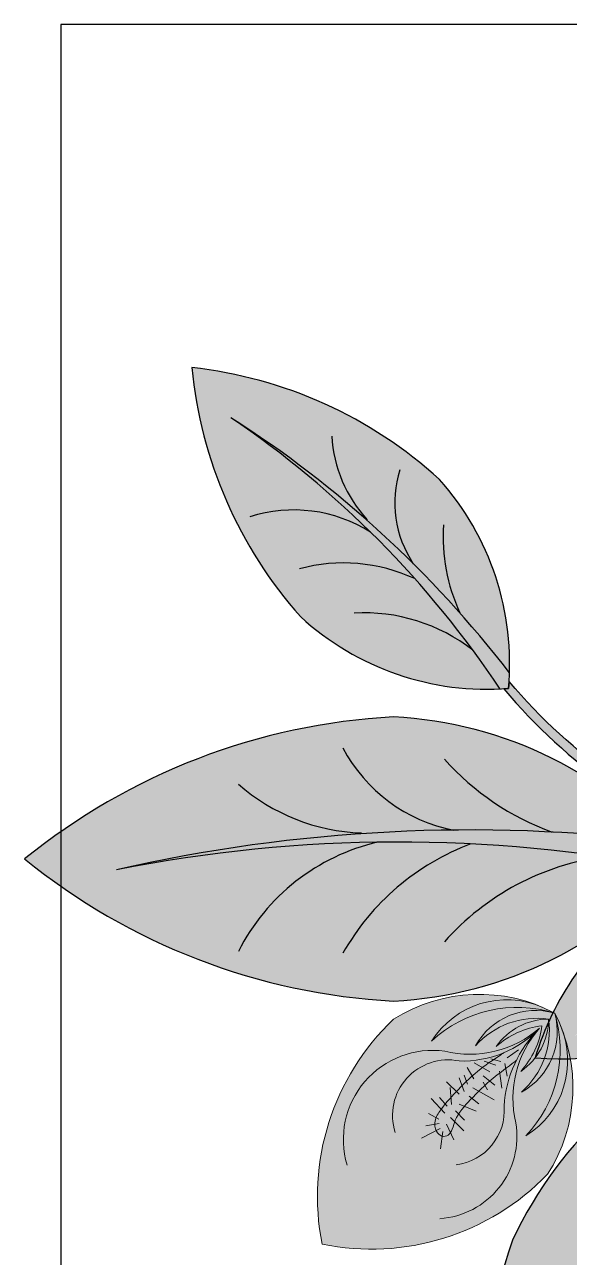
# Model space of a CAD drawing. Header units: inches. Extents: x 9636 to 21597, y -10243 to 557.
# Drawn here: x 14455.47 to 14466.28, y -8244.94 to -8220.47 of the extents above; entities that cross this region are included whole.
import ezdxf

# ---------------------------------------------------------------- set-up
doc = ezdxf.new("R2010")
doc.units = ezdxf.units.IN
doc.header["$MEASUREMENT"] = 0
doc.layers.add('MESA', color=7, linetype='Continuous')

# ---------------------------------------------------------------- blocks, each defined once
blk = doc.blocks.new('FF')
at = {"layer": 'MESA', "ltscale": 0.8}
h = blk.add_hatch(color=85, dxfattribs=at)
h.dxf.hatch_style = 1
h.set_gradient(color1=(103, 159, 96), color2=(179, 207, 175), one_color=1, tint=0.75, name='INVCURVED')
h.paths.add_polyline_path([(14460.94486775778, -8232.220148918286, 0.1995123331975758), (14464.9092093662, -8233.65595299643, 0.0967495278531692), (14459.56479293248, -8228.27101827863, -0.08665420676483183), (14465.09357532458, -8233.332399830468, 0.1924888780828612), (14463.70465229417, -8229.497456171835, 0.1586077411667837), (14458.79116256609, -8227.277066177567, 0.1586077411660197)])
h = blk.add_hatch(color=85, dxfattribs=at)
h.dxf.hatch_style = 1
h.set_gradient(color1=(103, 159, 96), color2=(52, 80, 48), one_color=1, tint=0.25)
h.paths.add_polyline_path([(14459.5647929325, -8228.271018278643, -0.09674952785286056), (14464.9092093662, -8233.65595299643, 0.007527451123012324), (14465.07429967334, -8233.64579972305, 0.01429188129494994), (14465.09357532458, -8233.332399830468, 0.08665420676455064)])
h = blk.add_hatch(color=35, dxfattribs=at)
h.dxf.hatch_style = 1
h.set_gradient(color1=(179, 116, 77), color2=(114, 74, 49), one_color=1, tint=0.3199999928474426, name='CURVED')
h.paths.add_polyline_path([(14466.08384892124, -8234.546632762755), (14465.98715136237, -8234.704676947746, 0.03310768506175343), (14467.12399891627, -8235.615074943864, 0.8090823413515376), (14467.20996958791, -8235.447221087667, -0.032777259300629)])
h.paths.add_polyline_path([(14464.98041989401, -8233.652185321778, 0.03310768506174779), (14465.98715136237, -8234.704676947746), (14466.08384892124, -8234.546632762755, -0.03277725930060161), (14465.08508164829, -8233.50659861844), (14465.07429967334, -8233.64579972305)])
h = blk.add_hatch(color=85, dxfattribs=at)
h.dxf.hatch_style = 1
h.set_gradient(color1=(103, 159, 96), color2=(179, 207, 175), one_color=1, tint=0.75, name='INVCURVED')
h.paths.add_polyline_path([(14462.79013201799, -8239.848886834796, 0.1995123331975758), (14468.32640494867, -8237.21079693293, 0.0967495278531692), (14457.29134911433, -8237.243781195115, -0.08665420676483183), (14468.17972147031, -8236.689387812541, 0.1924888780828612), (14462.79013201803, -8234.210086732386, 0.1586077411667837), (14455.47191745102, -8237.02948678359, 0.1586077411660197)])
h = blk.add_hatch(color=85, dxfattribs=at)
h.dxf.hatch_style = 1
h.set_gradient(color1=(103, 159, 96), color2=(52, 80, 48), one_color=1, tint=0.25)
h.paths.add_polyline_path([(14457.29134911437, -8237.243781195108, -0.09674952785286056), (14468.32640494867, -8237.210796932934, 0.007527451123012324), (14468.48453307199, -8237.029486783593, 0.01429188129494994), (14468.17972147031, -8236.689387812541, 0.08665420676455064)])
h = blk.add_hatch(color=85, dxfattribs=at)
h.dxf.hatch_style = 1
h.set_gradient(color1=(103, 159, 96), color2=(179, 207, 175), one_color=1, tint=0.75, name='INVCURVED')
h.paths.add_polyline_path([(14469.1078980757, -8240.166881203193, 0.1995123331975758), (14470.53378654048, -8237.740943043922, 0.0967495278531692), (14466.34829590006, -8240.590458326473, -0.08665420676483183), (14470.34399021278, -8237.580487446929, 0.1924888780828612), (14467.65823080328, -8238.023805389865, 0.1586077411667837), (14465.60171231664, -8240.97676770558, 0.1586077411660197)])
h = blk.add_hatch(color=7, dxfattribs=at)
h.dxf.hatch_style = 1
h.set_gradient(color1=(237, 238, 238), one_color=1, tint=1)
h.paths.add_polyline_path([(14461.37500495157, -8244.674860433135, 0.2569091805170801), (14465.84763968972, -8243.28719020748, 0.2403030205165218), (14466.13350252542, -8240.404152260853, -0.3583807301859824), (14465.41950020185, -8242.525957169777, 0.2702333190890776), (14465.98964907231, -8240.088238477712, -0.3489770048102109), (14465.33002330757, -8241.657384251921, 0.2509502793129825), (14465.86963246843, -8240.207526287239, -0.2453890551403372), (14465.31699993699, -8241.245779098135, 0.1532458537889449), (14465.73782300206, -8240.33853534812, 0.1518402250092038), (14464.83487243401, -8240.74770883059, 0.00137366511991412), (14464.82803289817, -8240.753824694064, -0.245389055139057), (14465.8696324685, -8240.207526287302, 0.2509502793127925), (14464.41651470328, -8240.73829452735, -0.3489770048638718), (14465.9896490723, -8240.088238477523, 0.2702333191166405), (14463.54850289015, -8240.643528919165, -0.358380731124288), (14465.67461734862, -8239.942463501853, 0.240303021013481), (14462.78989171927, -8240.210760793707, 0.2569091805174252)])
edge = h.paths.add_edge_path(flags=16)
edge.add_arc((14467.37716429722, -8242.086594683362), 2.395479541308428, 134.7415371607164, 136.2408978464814, ccw=False)
edge.add_arc((14464.16148432465, -8238.925585717887), 2.114123560077597, -45.358240165664085, -43.659324827311025, ccw=False)
edge.add_arc((14467.37716429722, -8242.086594683375), 2.395479541308428, 136.2408978461262, 153.799970470204)
edge.add_spline(control_points=[(14465.22427501458, -8241.031751739785), (14465.21710658405, -8241.037523505192), (14465.14998446569, -8241.091168475334), (14465.08107917412, -8241.142535426106), (14465.01954555559, -8241.188175863981)], knot_values=[0.2471511740125481, 0.2471511740125481, 0.2471511740125481, 0.2471511740125481, 0.247785628570655, 0.2530743171580143, 0.2530743171580143, 0.2530743171580143, 0.2530743171580143], degree=3, periodic=0)
edge.add_spline(control_points=[(14465.01954555559, -8241.188175863981), (14464.97864819152, -8241.21851007231), (14464.937746815, -8241.248745168865), (14464.89725614118, -8241.279348489601)], knot_values=[0.2436361292652643, 0.2436361292652643, 0.2436361292652643, 0.2436361292652643, 0.2471511740125481, 0.2471511740125481, 0.2471511740125481, 0.2471511740125481], degree=3, periodic=0)
edge.add_spline(control_points=[(14464.89725614118, -8241.279348489601), (14464.85097753659, -8241.314326395523), (14464.78373772003, -8241.366450192783), (14464.71899518255, -8241.42112113068), (14464.69851292413, -8241.438842907097)], knot_values=[0.2377304945037521, 0.2377304945037521, 0.2377304945037521, 0.2377304945037521, 0.2417479965750198, 0.2436361292652643, 0.2436361292652643, 0.2436361292652643, 0.2436361292652643], degree=3, periodic=0)
edge.add_spline(control_points=[(14464.69851292413, -8241.438842907097), (14464.66692199801, -8241.466176188314), (14464.63584738194, -8241.494086438905), (14464.60514881321, -8241.52250825399)], knot_values=[0.2348183224622999, 0.2348183224622999, 0.2348183224622999, 0.2348183224622999, 0.2377304945037521, 0.2377304945037521, 0.2377304945037521, 0.2377304945037521], degree=3, periodic=0)
edge.add_spline(control_points=[(14464.60514881321, -8241.52250825399), (14464.56416977087, -8241.560448093265), (14464.52386081349, -8241.59929949777), (14464.48388830483, -8241.638906892022)], knot_values=[0.2309309092598198, 0.2309309092598198, 0.2309309092598198, 0.2309309092598198, 0.2348183224622999, 0.2348183224622999, 0.2348183224622999, 0.2348183224622999], degree=3, periodic=0)
edge.add_spline(control_points=[(14464.48388830483, -8241.638906892022), (14464.43802801034, -8241.684348292241), (14464.39261057921, -8241.730784792573), (14464.34713216341, -8241.777981447349)], knot_values=[0.2264708961110354, 0.2264708961110354, 0.2264708961110354, 0.2264708961110354, 0.2309309092598199, 0.2309309092598199, 0.2309309092598199, 0.2309309092598199], degree=3, periodic=0)
edge.add_spline(control_points=[(14464.34713216341, -8241.777981447349), (14464.3363922682, -8241.78912711102), (14464.28595428768, -8241.841653166119), (14464.23529508411, -8241.895045417283), (14464.19759288463, -8241.938358900146)], knot_values=[0.2215260703448321, 0.2215260703448321, 0.2215260703448321, 0.2215260703448321, 0.222579318859487, 0.2264708961110354, 0.2264708961110354, 0.2264708961110354, 0.2264708961110354], degree=3, periodic=0)
edge.add_spline(control_points=[(14464.19759288463, -8241.938358900146), (14464.15536781141, -8241.986868403848), (14464.11586032636, -8242.037000728307), (14464.08230651032, -8242.089819710794)], knot_values=[0.2171676473178, 0.2171676473178, 0.2171676473178, 0.2171676473178, 0.2215260703448321, 0.2215260703448321, 0.2215260703448321, 0.2215260703448321], degree=3, periodic=0)
edge.add_spline(control_points=[(14464.08230651032, -8242.089819710794), (14464.05690753705, -8242.129801688481), (14464.03022660584, -8242.180186062613), (14464.01063563527, -8242.233516642842), (14464.007333625, -8242.242972869699)], knot_values=[0.2131642620453263, 0.2131642620453263, 0.2131642620453263, 0.2131642620453263, 0.2164634238997696, 0.2171676473178, 0.2171676473178, 0.2171676473178, 0.2171676473178], degree=3, periodic=0)
edge.add_spline(control_points=[(14464.007333625, -8242.242972869699), (14463.99048025631, -8242.291237188887), (14463.97085071895, -8242.366500779259), (14463.93719626188, -8242.44132706332), (14463.92256828833, -8242.463138730289)], knot_values=[0.2077773224475375, 0.2077773224475375, 0.2077773224475375, 0.2077773224475375, 0.2113716592103856, 0.2131642620453263, 0.2131642620453263, 0.2131642620453263, 0.2131642620453263], degree=3, periodic=0)
edge.add_spline(control_points=[(14463.92256828833, -8242.463138730289), (14463.90992493716, -8242.481991140998), (14463.86741152931, -8242.528252556478), (14463.79540345552, -8242.54113351105), (14463.75609022332, -8242.531050699445)], knot_values=[0.203445163018474, 0.203445163018474, 0.203445163018474, 0.203445163018474, 0.2049945578871382, 0.2077773224475375, 0.2077773224475375, 0.2077773224475375, 0.2077773224475375], degree=3, periodic=0)
edge.add_spline(control_points=[(14463.75609022332, -8242.531050699445), (14463.75370420124, -8242.53043874744), (14463.70558877755, -8242.516586383794), (14463.66667742168, -8242.470421252601), (14463.64142015857, -8242.423355188526), (14463.63934054054, -8242.41928611643)], knot_values=[0.1996944706411438, 0.1996944706411438, 0.1996944706411438, 0.1996944706411438, 0.1998633638435843, 0.2031371852270858, 0.203445163018474, 0.203445163018474, 0.203445163018474, 0.203445163018474], degree=3, periodic=0)
edge.add_spline(control_points=[(14463.63934054054, -8242.41928611643), (14463.62484384622, -8242.390921246737), (14463.61112973586, -8242.350630867924), (14463.60840596052, -8242.308256705903), (14463.60838158378, -8242.296787172705)], knot_values=[0.1967564236367511, 0.1967564236367511, 0.1967564236367511, 0.1967564236367511, 0.1989032889930779, 0.1996944706411438, 0.1996944706411438, 0.1996944706411438, 0.1996944706411438], degree=3, periodic=0)
edge.add_spline(control_points=[(14463.60838158378, -8242.296787172705), (14463.60831300715, -8242.264521085643), (14463.61606715687, -8242.21873706356), (14463.63097407637, -8242.176071607444), (14463.63572616428, -8242.164132532354)], knot_values=[0.1936429904609736, 0.1936429904609736, 0.1936429904609736, 0.1936429904609736, 0.1958687424163022, 0.1967564236367511, 0.1967564236367511, 0.1967564236367511, 0.1967564236367511], degree=3, periodic=0)
edge.add_spline(control_points=[(14463.63572616428, -8242.164132532354), (14463.65985675408, -8242.10350719689), (14463.6969295215, -8242.048694161007), (14463.73653278261, -8241.996015128278)], knot_values=[0.1891354409754396, 0.1891354409754396, 0.1891354409754396, 0.1891354409754396, 0.1936429904609736, 0.1936429904609736, 0.1936429904609736, 0.1936429904609736], degree=3, periodic=0)
edge.add_spline(control_points=[(14463.73653278261, -8241.996015128278), (14463.7401339017, -8241.99122503108), (14463.76702539802, -8241.955792420924), (14463.79463870894, -8241.921179967138), (14463.81897780883, -8241.891727837472)], knot_values=[0.1860923947748148, 0.1860923947748148, 0.1860923947748148, 0.1860923947748148, 0.186502265629451, 0.1891354409754396, 0.1891354409754396, 0.1891354409754396, 0.1891354409754396], degree=3, periodic=0)
edge.add_spline(control_points=[(14463.81897780883, -8241.891727837472), (14463.85604059882, -8241.846879092005), (14463.89413538629, -8241.803185905446), (14463.9329252657, -8241.760239522746)], knot_values=[0.1820826809719926, 0.1820826809719926, 0.1820826809719926, 0.1820826809719926, 0.1860923947748149, 0.1860923947748149, 0.1860923947748149, 0.1860923947748149], degree=3, periodic=0)
edge.add_spline(control_points=[(14463.9329252657, -8241.760239522746), (14463.96863804056, -8241.720699969641), (14464.00494000163, -8241.68179343574), (14464.04156822888, -8241.643200929891)], knot_values=[0.1783910477803653, 0.1783910477803653, 0.1783910477803653, 0.1783910477803653, 0.1820826809719925, 0.1820826809719925, 0.1820826809719925, 0.1820826809719925], degree=3, periodic=0)
edge.add_spline(control_points=[(14464.04156822888, -8241.643200929891), (14464.05265143652, -8241.63152335803), (14464.08957364967, -8241.592821197466), (14464.12674520322, -8241.554338861455), (14464.15295090346, -8241.527640878932)], knot_values=[0.1746797876871894, 0.1746797876871894, 0.1746797876871894, 0.1746797876871894, 0.175796826109966, 0.1783910477803653, 0.1783910477803653, 0.1783910477803653, 0.1783910477803653], degree=3, periodic=0)
edge.add_spline(control_points=[(14464.15295090346, -8241.527640878932), (14464.18139119398, -8241.498666328638), (14464.21009328282, -8241.469929340692), (14464.23918555977, -8241.441550437252)], knot_values=[0.171864353741853, 0.171864353741853, 0.171864353741853, 0.171864353741853, 0.1746797876871893, 0.1746797876871893, 0.1746797876871893, 0.1746797876871893], degree=3, periodic=0)
edge.add_spline(control_points=[(14464.23918555977, -8241.441550437252), (14464.27643185477, -8241.405217460939), (14464.31431771489, -8241.369471428072), (14464.35311257056, -8241.334565258534)], knot_values=[0.1682598066156458, 0.1682598066156458, 0.1682598066156458, 0.1682598066156458, 0.171864353741853, 0.171864353741853, 0.171864353741853, 0.171864353741853], degree=3, periodic=0)
edge.add_spline(control_points=[(14464.35311257056, -8241.334565258534), (14464.40741970154, -8241.285701720093), (14464.47320266144, -8241.23032264227), (14464.542452518, -8241.178161811871), (14464.55271962771, -8241.170538200042)], knot_values=[0.1623418216133556, 0.1623418216133556, 0.1623418216133556, 0.1623418216133556, 0.1673876610569998, 0.1682598066156458, 0.1682598066156458, 0.1682598066156458, 0.1682598066156458], degree=3, periodic=0)
edge.add_spline(control_points=[(14464.55271962771, -8241.170538200042), (14464.59613840206, -8241.13829856386), (14464.64065911367, -8241.107193409978), (14464.68524721875, -8241.07673424343)], knot_values=[0.1586535887747186, 0.1586535887747186, 0.1586535887747186, 0.1586535887747186, 0.1623418216133555, 0.1623418216133555, 0.1623418216133555, 0.1623418216133555], degree=3, periodic=0)
edge.add_spline(control_points=[(14464.68524721875, -8241.07673424343), (14464.71692698347, -8241.055093062932), (14464.74864076892, -8241.033777981738), (14464.78001752061, -8241.01261379387)], knot_values=[0.1560331062850654, 0.1560331062850654, 0.1560331062850654, 0.1560331062850654, 0.1586535887747186, 0.1586535887747186, 0.1586535887747186, 0.1586535887747186], degree=3, periodic=0)
edge.add_spline(control_points=[(14464.78001752061, -8241.01261379387), (14464.82873433887, -8240.979753416741), (14464.89411438287, -8240.93540188792), (14464.95539404917, -8240.890506401423), (14464.97157700429, -8240.878344862986)], knot_values=[0.1504801710943955, 0.1504801710943955, 0.1504801710943955, 0.1504801710943955, 0.1545488385723417, 0.1560331062850654, 0.1560331062850654, 0.1560331062850654, 0.1560331062850654], degree=3, periodic=0)
edge.add_arc((14464.16148432466, -8238.925585717878), 2.114123560077598, -67.46911859249013, -45.35824016606505)
at = {"layer": 'MESA', "lineweight": 5, "ltscale": 0.8}
h = blk.add_hatch(color=83, dxfattribs=at)
h.dxf.hatch_style = 1
h.set_gradient(color1=(117, 211, 105), one_color=1, tint=1)
h.paths.add_polyline_path([(14465.41950020185, -8242.525957169777, 0.3583807301414101), (14466.13350252552, -8240.404152261113, 0.02724021252780064), (14465.98964907222, -8240.088238477429, -0.27023331912118)])
h.paths.add_polyline_path([(14465.86963246844, -8240.207526287297, -0.2509502793036039), (14465.33002330757, -8241.657384251921, 0.3489770048638718), (14465.98964907224, -8240.088238477461, 0.3489770048564635), (14464.41651470327, -8240.738294527353, -0.2509502793046178)])
h.paths.add_polyline_path([(14465.31699993699, -8241.245779098135, 0.2453890551401661), (14465.86963246843, -8240.20752628724, 0.2453890551330679), (14464.82803289817, -8240.753824694064, -0.1532458537798691), (14465.73782300205, -8240.338535348174, -0.1532458537804744)], flags=17)
h.paths.add_polyline_path([(14465.9896490723, -8240.088238477527, 0.02724021243329556), (14465.67461734397, -8239.942463500047, 0.3583807303279284), (14463.54850289014, -8240.643528919169, -0.2702333191168038)])
h = blk.add_hatch(color=95, dxfattribs=at)
h.dxf.hatch_style = 1
h.set_gradient(color1=(68, 182, 53), color2=(121, 213, 109), one_color=1, tint=0.6299999952316284, name='CYLINDER')
edge = h.paths.add_edge_path()
edge.add_spline(control_points=[(14463.63572616428, -8242.164132532354), (14463.63097407637, -8242.176071607444), (14463.61606715687, -8242.21873706356), (14463.60831300715, -8242.264521085643), (14463.60838158378, -8242.296787172705)], knot_values=[0.1936429904609736, 0.1936429904609736, 0.1936429904609736, 0.1936429904609736, 0.1945306716814224, 0.1967564236367511, 0.1967564236367511, 0.1967564236367511, 0.1967564236367511], degree=3, periodic=0)
edge.add_spline(control_points=[(14463.60838158378, -8242.296787172705), (14463.60840596052, -8242.308256705903), (14463.61112973586, -8242.350630867924), (14463.62484384622, -8242.390921246737), (14463.63934054054, -8242.41928611643)], knot_values=[0.1967564236367511, 0.1967564236367511, 0.1967564236367511, 0.1967564236367511, 0.197547605284817, 0.1996944706411439, 0.1996944706411439, 0.1996944706411439, 0.1996944706411439], degree=3, periodic=0)
edge.add_spline(control_points=[(14463.63934054054, -8242.41928611643), (14463.64142015857, -8242.423355188526), (14463.66667742168, -8242.470421252601), (14463.70558877755, -8242.516586383794), (14463.75370420124, -8242.53043874744), (14463.75609022332, -8242.531050699445)], knot_values=[0.1996944706411439, 0.1996944706411439, 0.1996944706411439, 0.1996944706411439, 0.2000024484325321, 0.2032762698160336, 0.2034451630184741, 0.2034451630184741, 0.2034451630184741, 0.2034451630184741], degree=3, periodic=0)
edge.add_spline(control_points=[(14463.75609022332, -8242.531050699445), (14463.79540345552, -8242.54113351105), (14463.86741152931, -8242.528252556478), (14463.90992493716, -8242.481991140998), (14463.92256828833, -8242.463138730289)], knot_values=[0.2034451630184741, 0.2034451630184741, 0.2034451630184741, 0.2034451630184741, 0.2062279275788734, 0.2077773224475375, 0.2077773224475375, 0.2077773224475375, 0.2077773224475375], degree=3, periodic=0)
edge.add_spline(control_points=[(14463.92256828833, -8242.463138730289), (14463.93719626188, -8242.44132706332), (14463.97085071895, -8242.366500779259), (14463.99048025631, -8242.291237188887), (14464.007333625, -8242.242972869699)], knot_values=[0.2077773224475375, 0.2077773224475375, 0.2077773224475375, 0.2077773224475375, 0.2095699252824783, 0.2131642620453263, 0.2131642620453263, 0.2131642620453263, 0.2131642620453263], degree=3, periodic=0)
edge.add_spline(control_points=[(14464.007333625, -8242.242972869699), (14464.01063563527, -8242.233516642842), (14464.03022660584, -8242.180186062613), (14464.05690753705, -8242.129801688481), (14464.08230651032, -8242.089819710794)], knot_values=[0.2131642620453263, 0.2131642620453263, 0.2131642620453263, 0.2131642620453263, 0.2138684854633567, 0.2171676473178, 0.2171676473178, 0.2171676473178, 0.2171676473178], degree=3, periodic=0)
edge.add_spline(control_points=[(14464.08230651032, -8242.089819710794), (14464.11586032636, -8242.037000728307), (14464.15536781141, -8241.986868403848), (14464.19759288463, -8241.938358900146)], knot_values=[0.2171676473178, 0.2171676473178, 0.2171676473178, 0.2171676473178, 0.2215260703448321, 0.2215260703448321, 0.2215260703448321, 0.2215260703448321], degree=3, periodic=0)
edge.add_spline(control_points=[(14464.19759288463, -8241.938358900146), (14464.23529508411, -8241.895045417283), (14464.28595428768, -8241.841653166119), (14464.3363922682, -8241.78912711102), (14464.34713216341, -8241.777981447349)], knot_values=[0.2215260703448321, 0.2215260703448321, 0.2215260703448321, 0.2215260703448321, 0.2254176475963806, 0.2264708961110354, 0.2264708961110354, 0.2264708961110354, 0.2264708961110354], degree=3, periodic=0)
edge.add_spline(control_points=[(14464.34713216341, -8241.777981447349), (14464.39261057921, -8241.730784792573), (14464.43802801034, -8241.684348292241), (14464.48388830483, -8241.638906892022)], knot_values=[0.2264708961110354, 0.2264708961110354, 0.2264708961110354, 0.2264708961110354, 0.2309309092598199, 0.2309309092598199, 0.2309309092598199, 0.2309309092598199], degree=3, periodic=0)
edge.add_spline(control_points=[(14464.48388830483, -8241.638906892022), (14464.52386081349, -8241.59929949777), (14464.56416977087, -8241.560448093265), (14464.60514881321, -8241.52250825399)], knot_values=[0.2309309092598199, 0.2309309092598199, 0.2309309092598199, 0.2309309092598199, 0.2348183224622999, 0.2348183224622999, 0.2348183224622999, 0.2348183224622999], degree=3, periodic=0)
edge.add_spline(control_points=[(14464.60514881321, -8241.52250825399), (14464.63584738194, -8241.494086438905), (14464.66692199801, -8241.466176188314), (14464.69851292413, -8241.438842907097)], knot_values=[0.2348183224622999, 0.2348183224622999, 0.2348183224622999, 0.2348183224622999, 0.2377304945037521, 0.2377304945037521, 0.2377304945037521, 0.2377304945037521], degree=3, periodic=0)
edge.add_spline(control_points=[(14464.69851292413, -8241.438842907097), (14464.71899518255, -8241.42112113068), (14464.78373772003, -8241.366450192783), (14464.85097753659, -8241.314326395523), (14464.89725614118, -8241.279348489601)], knot_values=[0.2377304945037521, 0.2377304945037521, 0.2377304945037521, 0.2377304945037521, 0.2396186271939966, 0.2436361292652643, 0.2436361292652643, 0.2436361292652643, 0.2436361292652643], degree=3, periodic=0)
edge.add_spline(control_points=[(14464.89725614118, -8241.279348489601), (14464.937746815, -8241.248745168865), (14464.97864819152, -8241.21851007231), (14465.01954555559, -8241.188175863981)], knot_values=[0.2436361292652643, 0.2436361292652643, 0.2436361292652643, 0.2436361292652643, 0.2471511740125481, 0.2471511740125481, 0.2471511740125481, 0.2471511740125481], degree=3, periodic=0)
edge.add_spline(control_points=[(14465.01954555559, -8241.188175863981), (14465.08107917412, -8241.142535426106), (14465.14998446569, -8241.091168475334), (14465.21710658405, -8241.037523505192), (14465.22427501458, -8241.031751739785)], knot_values=[0.2471511740125481, 0.2471511740125481, 0.2471511740125481, 0.2471511740125481, 0.2524398625999075, 0.2530743171580144, 0.2530743171580144, 0.2530743171580144, 0.2530743171580144], degree=3, periodic=0)
edge.add_arc((14467.14114513251, -8241.923450892138), 2.114123560077597, 136.3406751658704, 155.0528595039312, ccw=False)
edge.add_arc((14464.16148432466, -8238.925585717878), 2.114123560077598, -67.46911859278822, -46.68965905738122, ccw=False)
edge.add_spline(control_points=[(14464.97157700429, -8240.878344862986), (14464.95539404917, -8240.890506401423), (14464.89411438287, -8240.93540188792), (14464.82873433887, -8240.979753416741), (14464.78001752061, -8241.01261379387)], knot_values=[0.1504801710943955, 0.1504801710943955, 0.1504801710943955, 0.1504801710943955, 0.1519644388071193, 0.1560331062850654, 0.1560331062850654, 0.1560331062850654, 0.1560331062850654], degree=3, periodic=0)
edge.add_spline(control_points=[(14464.78001752061, -8241.01261379387), (14464.74864076892, -8241.033777981738), (14464.71692698347, -8241.055093062932), (14464.68524721875, -8241.07673424343)], knot_values=[0.1560331062850654, 0.1560331062850654, 0.1560331062850654, 0.1560331062850654, 0.1586535887747186, 0.1586535887747186, 0.1586535887747186, 0.1586535887747186], degree=3, periodic=0)
edge.add_spline(control_points=[(14464.68524721875, -8241.07673424343), (14464.64065911367, -8241.107193409978), (14464.59613840206, -8241.13829856386), (14464.55271962771, -8241.170538200042)], knot_values=[0.1586535887747186, 0.1586535887747186, 0.1586535887747186, 0.1586535887747186, 0.1623418216133556, 0.1623418216133556, 0.1623418216133556, 0.1623418216133556], degree=3, periodic=0)
edge.add_spline(control_points=[(14464.55271962771, -8241.170538200042), (14464.542452518, -8241.178161811871), (14464.47320266144, -8241.23032264227), (14464.40741970154, -8241.285701720093), (14464.35311257056, -8241.334565258534)], knot_values=[0.1623418216133556, 0.1623418216133556, 0.1623418216133556, 0.1623418216133556, 0.1632139671720015, 0.1682598066156458, 0.1682598066156458, 0.1682598066156458, 0.1682598066156458], degree=3, periodic=0)
edge.add_spline(control_points=[(14464.35311257056, -8241.334565258534), (14464.31431771489, -8241.369471428072), (14464.27643185477, -8241.405217460939), (14464.23918555977, -8241.441550437252)], knot_values=[0.1682598066156458, 0.1682598066156458, 0.1682598066156458, 0.1682598066156458, 0.171864353741853, 0.171864353741853, 0.171864353741853, 0.171864353741853], degree=3, periodic=0)
edge.add_spline(control_points=[(14464.23918555977, -8241.441550437252), (14464.21009328282, -8241.469929340692), (14464.18139119398, -8241.498666328638), (14464.15295090346, -8241.527640878932)], knot_values=[0.171864353741853, 0.171864353741853, 0.171864353741853, 0.171864353741853, 0.1746797876871894, 0.1746797876871894, 0.1746797876871894, 0.1746797876871894], degree=3, periodic=0)
edge.add_spline(control_points=[(14464.15295090346, -8241.527640878932), (14464.12674520322, -8241.554338861455), (14464.08957364967, -8241.592821197466), (14464.05265143652, -8241.63152335803), (14464.04156822888, -8241.643200929891)], knot_values=[0.1746797876871894, 0.1746797876871894, 0.1746797876871894, 0.1746797876871894, 0.1772740093575887, 0.1783910477803653, 0.1783910477803653, 0.1783910477803653, 0.1783910477803653], degree=3, periodic=0)
edge.add_spline(control_points=[(14464.04156822888, -8241.643200929891), (14464.00494000163, -8241.68179343574), (14463.96863804056, -8241.720699969641), (14463.9329252657, -8241.760239522746)], knot_values=[0.1783910477803653, 0.1783910477803653, 0.1783910477803653, 0.1783910477803653, 0.1820826809719925, 0.1820826809719925, 0.1820826809719925, 0.1820826809719925], degree=3, periodic=0)
edge.add_spline(control_points=[(14463.9329252657, -8241.760239522746), (14463.89413538629, -8241.803185905446), (14463.85604059882, -8241.846879092005), (14463.81897780883, -8241.891727837472)], knot_values=[0.1820826809719925, 0.1820826809719925, 0.1820826809719925, 0.1820826809719925, 0.1860923947748148, 0.1860923947748148, 0.1860923947748148, 0.1860923947748148], degree=3, periodic=0)
edge.add_spline(control_points=[(14463.81897780883, -8241.891727837472), (14463.79463870894, -8241.921179967138), (14463.76702539802, -8241.955792420924), (14463.7401339017, -8241.99122503108), (14463.73653278261, -8241.996015128278)], knot_values=[0.1860923947748148, 0.1860923947748148, 0.1860923947748148, 0.1860923947748148, 0.1887255701208035, 0.1891354409754396, 0.1891354409754396, 0.1891354409754396, 0.1891354409754396], degree=3, periodic=0)
edge.add_spline(control_points=[(14463.73653278261, -8241.996015128278), (14463.6969295215, -8242.048694161007), (14463.65985675408, -8242.10350719689), (14463.63572616428, -8242.164132532354)], knot_values=[0.1891354409754396, 0.1891354409754396, 0.1891354409754396, 0.1891354409754396, 0.1936429904609736, 0.1936429904609736, 0.1936429904609736, 0.1936429904609736], degree=3, periodic=0)
at = {"layer": 'MESA', "ltscale": 0.8}
h = blk.add_hatch(color=85, dxfattribs=at)
h.dxf.hatch_style = 1
h.set_gradient(color1=(103, 159, 96), color2=(52, 80, 48), one_color=1, tint=0.25)
h.paths.add_polyline_path([(14465.91251570462, -8250.827218971688, -0.09674952785286056), (14470.00948217708, -8240.580833709007, 0.007527451123012324), (14469.90047919649, -8240.36636640646, 0.01429188129494994), (14469.47105533973, -8240.52184172243, 0.08665420676455064)])
h = blk.add_hatch(color=85, dxfattribs=at)
h.dxf.hatch_style = 1
h.set_gradient(color1=(103, 159, 96), color2=(179, 207, 175), one_color=1, tint=0.75, name='INVCURVED')
h.paths.add_polyline_path([(14470.3852898771, -8246.701994127252, 0.1995123331975758), (14470.00948217707, -8240.580833709006, 0.0967495278531692), (14465.91251570461, -8250.827218971723, -0.08665420676483183), (14469.47105533973, -8240.52184172243, 0.1924888780828612), (14465.15579663817, -8244.592855189456, 0.1586077411667837), (14465.03323549396, -8252.43442772712, 0.1586077411660197)])
at = {"color": 252, "true_color": 0x939598}
for p, q in [((15113.18870581788, -8220.470320095861), (14456.18870581788, -8220.470320095861)), ((14456.18870581788, -8220.470320095861), (14456.18870581788, -8684.470320095861))]:
    blk.add_line(p, q, dxfattribs=at)
at = {"layer": 'MESA', "lineweight": 9, "ltscale": 0.8}
for p, q in [((14464.91897347254, -8241.045704941766), (14464.719653657, -8240.998238666276)), ((14465.04535529464, -8240.978560978678), (14465.27179837813, -8240.817810411798)), ((14464.38786304565, -8241.394861670758), (14464.25622725714, -8241.166457145471)), ((14464.7046825271, -8241.255919750545), (14464.38895542487, -8241.078525993198)), ((14464.81897124381, -8241.121711747614), (14464.59041208272, -8241.044836850839)), ((14464.89189268073, -8241.242185483416), (14464.94059983326, -8241.579673609276)), ((14465.00389798302, -8241.089931038194), (14465.0440967866, -8241.342323186444)), ((14464.09532024797, -8241.694792382385), (14463.84093880313, -8241.450635819492)), ((14464.19572286617, -8241.644488059488), (14464.09733449819, -8241.375704429582)), ((14464.26026902831, -8241.501610037889), (14464.19636141065, -8241.31955906333)), ((14464.56831988895, -8241.332806580616), (14464.79940417452, -8241.521014257893)), ((14464.56845110563, -8241.458416235275), (14464.65592823399, -8241.611193782393)), ((14463.94470308025, -8241.901317119151), (14463.91644455799, -8241.562829503031)), ((14464.29466130158, -8241.73639050751), (14464.48775146086, -8241.889443095453)), ((14464.36518215568, -8241.571368225523), (14464.78736884442, -8241.811574197796)), ((14463.80800611938, -8242.073841449484), (14463.54048810304, -8241.782544806414)), ((14463.85958154275, -8241.937538928922), (14463.70610574378, -8241.764380128414)), ((14464.09186258169, -8241.89434747432), (14464.42979016357, -8242.035013624745)), ((14463.69303777734, -8242.19618588995), (14463.48432521366, -8242.079456695255)), ((14463.92551251245, -8242.160651868175), (14464.18535677782, -8242.422083663305)), ((14464.02269036313, -8242.026681658224), (14464.19946713159, -8242.21390175594)), ((14463.71563831253, -8242.379542620152), (14463.34579314183, -8242.572194905813)), ((14463.69964311113, -8242.28262565563), (14463.43336635146, -8242.32394517973)), ((14463.76914432504, -8242.43688676894), (14463.72126422229, -8242.782263169202)), ((14463.83986127648, -8242.292089889515), (14463.991099549, -8242.604870274856))]:
    blk.add_line(p, q, dxfattribs=at)
at = {"layer": 'MESA', "ltscale": 0.8}
blk.add_lwpolyline([(14465.08508164829, -8233.50659861844), (14465.07429967334, -8233.64579972305), (14464.98041989401, -8233.652185321778, 0.06628802967972178), (14467.12399891627, -8235.615074943864, 0.8090823413515378), (14467.20996958791, -8235.447221087667, -0.06562502276091056)], format="xyb", close=True, dxfattribs=at)
for centre, radius, start, end in [((14457.83613678617, -8235.93715108455), 8.712585427786484, 47.65698309758947, 83.70690577245341), ((14467.46337662054, -8226.439302350303), 8.712585427786484, 185.5178349853834, 221.5677576602474), ((14448.45262072353, -8244.644147175133), 19.78786802722846, 33.7313494063212, 55.83590948905036), ((14447.83659320152, -8246.632639940217), 21.78760700426908, 37.62203278461886, 57.43222838274392), ((14464.2505005705, -8228.47599299663), 2.689750615148198, 183.4150514656586, 222.6234007892704), ((14464.98595655558, -8229.960769522733), 2.168727903706588, 162.3499283074981, 213.847116435518), ((14459.6029257322, -8233.151990308075), 5.493612704050435, 354.8428407991512, 41.70022641531042), ((14460.81186021172, -8232.950883293492), 2.848348437276273, 57.6136453112729, 107.8034424664077), ((14467.39585969503, -8230.627548096678), 3.621043456957243, 176.365165061291, 204.7184296657215), ((14461.80033464955, -8234.521630398365), 3.366816296886901, 65.17578703346273, 105.066277093379), ((14462.1992917402, -8235.683228204434), 3.540329309418788, 52.25351158870872, 93.09437917326139), ((14464.6545654134, -8228.168245187208), 5.493612704050435, 227.5245143425271, 274.3818999586821), ((14463.46321248222, -8246.86468954101), 12.6724902665297, 93.04461271867113, 129.0945353935361), ((14462.38417863967, -8242.190249512765), 7.990481596672286, 40.23047042023467, 87.087856036392), ((14464.57872041879, -8233.356671581934), 3.154423388816684, 207.7375579285805, 259.2347460566004), ((14467.73085441036, -8231.542519191124), 5.266822155525183, 221.7527946823728, 250.1060592868041), ((14462.29007270278, -8232.601469418825), 3.912253001405306, 228.8026810867406, 268.0110304103517), ((14464.32296679181, -8268.143986325826), 31.69016131675633, 83.00966240570169, 102.819858003825), ((14462.89331029612, -8265.474875267404), 28.78153299601394, 79.11897902740158, 101.2235391101328), ((14463.41088380345, -8240.733057071937), 4.142934166470387, 103.0012749323539, 153.1910720874908), ((14466.04700790917, -8241.314097439037), 4.897047736877401, 110.5634166545454, 150.4539067144636), ((14463.46321248222, -8227.194284026175), 12.6724902665297, 230.9054646064639, 266.9553872813289), ((14462.38417863967, -8231.868724054419), 7.990481596672286, 272.912143963608, 319.7695295797653), ((14467.6572922468, -8242.087589055529), 5.149423105894036, 97.64114120979055, 138.4820087943461), ((14471.16738623373, -8242.66025818316), 5.814711200008177, 127.1206986028806, 163.1706212777433), ((14466.11036300316, -8235.1843467248), 5.814711200008177, 264.9815504906754, 301.031473165537), ((14472.40485574402, -8247.954244519278), 7.990481596672285, 108.2654554901741, 155.1228411063325), ((14497.19985862295, -8255.863933912311), 31.69016131675633, 151.0446474756435, 170.8548430737653), ((14494.1897426216, -8256.191459783438), 28.78153299601394, 147.1539640973424, 169.2585241800743), ((14465.0333331163, -8242.614884367584), 3.154423388816683, 275.7725429985194, 327.2697311265415), ((14477.14359170393, -8248.701964462347), 12.6724902665297, 161.0795977886098, 197.1295204634765)]:
    blk.add_arc(centre, radius, start, end, dxfattribs=at)
at = {"layer": 'MESA', "lineweight": 9, "ltscale": 0.8}
for centre, radius, start, end in [((14464.49526029878, -8242.904443413869), 3.188135513144544, 62.04782525294289, 122.3378721117769), ((14466.13977577961, -8243.728771809787), 4.857790107342154, 133.5976720232936, 191.2305285069794), ((14463.16439423211, -8241.565446363475), 3.188135513144544, 327.3131439965763, 27.60319085541197), ((14464.30945397554, -8238.812251978281), 2.093430711312546, 256.1145129740731, 311.2942073278326), ((14464.16148432466, -8238.925585717878), 2.114123560078051, 268.1957778524961, 316.3406751586518), ((14467.37716429721, -8242.08659468338), 2.395479541311127, 134.7415371722752, 176.38683417798), ((14467.25537803521, -8241.776174288249), 2.093430711312184, 138.3568087805278, 193.5365031343412), ((14463.56838420455, -8242.600686569658), 1.772325209199227, 82.26030779798128, 196.55771592689), ((14463.87492517076, -8242.120226105584), 1.103712575320956, 78.50252594634527, 197.6669714166267), ((14463.90577858783, -8242.020881463943), 1.0840250083682, 276.7966910490846, 4.510493595616162), ((14463.60274802113, -8242.532730596698), 1.639171412224122, 273.7700998579967, 9.358853918227526), ((14462.35009767406, -8239.91594050215), 4.857790107342154, 258.4204876013774, 316.0533440850612)]:
    blk.add_arc(centre, radius, start, end, dxfattribs=at)
at = {"layer": 'MESA', "color": 62, "lineweight": 5, "ltscale": 0.8}
for centre, radius, start, end in [((14465.03779875444, -8241.585646086522), 1.76226755302391, 66.46050190016483, 147.68286784771), ((14465.24527537955, -8242.459332920585), 2.485192357214422, 72.57100997089834, 133.0591470363206), ((14465.6120551141, -8241.402980910128), 1.367890661334735, 73.97593716029637, 150.9271884438068), ((14465.63853284386, -8241.82936054013), 1.638216524196814, 81.89035923212903, 138.2402641461393), ((14465.87188231284, -8241.477947792073), 1.270423496943097, 90.10146746608783, 145.2507784592112), ((14464.59924823299, -8240.197538499331), 1.270423496943097, 304.4002376491439, 359.5495486422677), ((14464.67263114796, -8240.457817492688), 1.367890661334735, 298.723827664549, 15.67507894805923), ((14464.24642069981, -8240.428743226803), 1.638216524196814, 311.4107519622148, 7.76065687622677), ((14463.61406472094, -8240.81815631), 2.485192357214422, 316.5918690720345, 17.08000613745822), ((14465.94450632198, -8241.995524825194), 1.669829967903257, 97.11002308291481, 131.9602623924077), ((14464.08212314485, -8240.121763337596), 1.669829967903257, 317.690753715946, 352.540993025442), ((14464.48647163319, -8241.030950608414), 1.76226755302391, 301.9681482606455, 23.1905142081908)]:
    blk.add_arc(centre, radius, start, end, dxfattribs=at)
blk.add_open_spline([(14464.97157700429, -8240.878344862986), (14464.95539404917, -8240.890506401423), (14464.81486966925, -8240.993459155276), (14464.47381477915, -8241.204068525129), (14464.09798918309, -8241.578520377298), (14463.79228758946, -8241.910265945682), (14463.62165525499, -8242.15601526058), (14463.60015321824, -8242.324715722092), (14463.64440488277, -8242.443996712584), (14463.73445841846, -8242.550837844077), (14463.89602610955, -8242.525264586713), (14463.97013177423, -8242.378382697389), (14464.03352620337, -8242.110070004946), (14464.34345372776, -8241.777464746814), (14464.73229946415, -8241.385708196969), (14465.06462429682, -8241.159389559847), (14465.21710658405, -8241.037523505192), (14465.22427501458, -8241.031751739785)], degree=3, knots=[0.1504801710943955, 0.1504801710943955, 0.1504801710943955, 0.1504801710943955, 0.1519644388071193, 0.1632139671720015, 0.1772740093575887, 0.1887255701208035, 0.1945306716814224, 0.197547605284817, 0.2000024484325321, 0.2032762698160336, 0.2062279275788734, 0.2095699252824783, 0.2138684854633567, 0.2254176475963806, 0.2396186271939966, 0.2524398625999075, 0.2530743171580144, 0.2530743171580144, 0.2530743171580144, 0.2530743171580144], dxfattribs=at)

msp = doc.modelspace()

# ---------------------------------------------------------------- block references
at = {"color": 18, "true_color": 0x000000}
msp.add_blockref('FF', (0, 0), dxfattribs=at)

doc.saveas('drawing.dxf')
